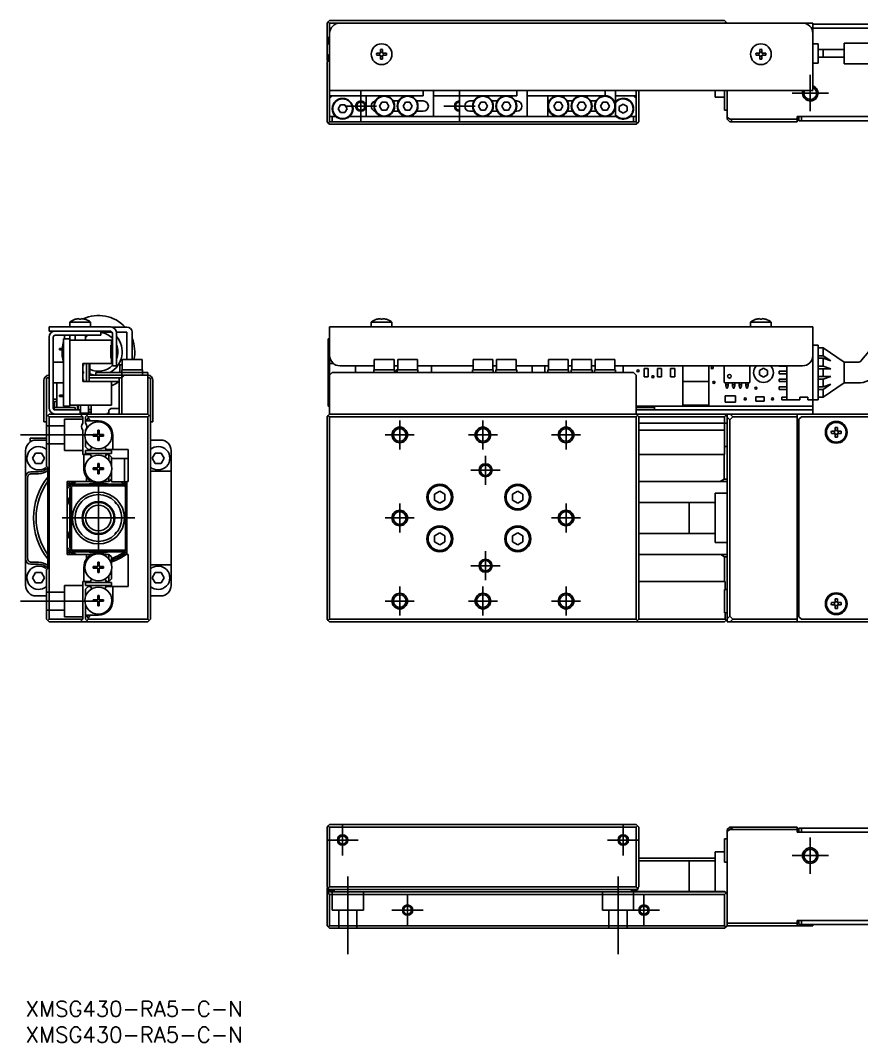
# Model space of a CAD drawing. Extents: x -1 to 623, y -8 to 193.
# Drawn here: x -1 to 160.9, y -8 to 188.8 of the extents above; entities that cross this region are included whole.
import ezdxf

# ---------------------------------------------------------------- set-up
doc = ezdxf.new("R2010")
doc.units = 0
doc.header["$LTSCALE"] = 0.5
doc.linetypes.add('CENTER', pattern=[50.8, 31.75, -6.35, 6.35, -6.35])
doc.linetypes.add('DASHED', pattern=[19.05, 12.7, -6.35])
for name, color, linetype in [('MSM_CENTER', 1, 'CENTER'), ('MSM_CONTINUOUS', 7, 'CONTINUOUS'), ('MSM_DASHED', 4, 'DASHED'), ('MSM_NARROW', 5, 'CONTINUOUS'), ('MSM_PART_NUMBER', 7, 'CONTINUOUS')]:
    doc.layers.add(name, color=color, linetype=linetype)
doc.styles.get("Standard").update_dxf_attribs({"font": 'txt.shx', "height": 1, "bigfont": 'bigfont.shx'})

# ---------------------------------------------------------------- blocks, each defined once
blk = doc.blocks.new('*U2')
at = {"layer": 'MSM_PART_NUMBER'}
blk.add_text('XMSG430-RA5-C-N', height=3, dxfattribs=at).set_placement((0, -3))
blk = doc.blocks.new('*U3')
at = {"layer": 'MSM_PART_NUMBER'}
blk.add_text('XMSG430-RA5-C-N', height=3, dxfattribs=at).set_placement((0, -8))

msp = doc.modelspace()

# ---------------------------------------------------------------- linework, layer by layer
at = {"layer": 'MSM_CENTER'}
for p, q in [((151, 178.3), (151, 171.3)), ((64.5, 169.3), (64.5, 175.3)), ((83.5, 169.3), (83.5, 175.3)), ((147.5, 174.8), (154.5, 174.8)), ((61.5, 172.3), (67.5, 172.3)), ((80.5, 172.3), (86.5, 172.3)), ((72, 106.2), (72, 111.8)), ((88, 106.2), (88, 111.8)), ((104, 106.2), (104, 111.8)), ((-1, 109), (14, 109)), ((69.2, 109), (74.8, 109)), ((85.2, 109), (90.8, 109)), ((101.2, 109), (106.8, 109)), ((88.5, 99.4), (88.5, 105)), ((85.7, 102.2), (91.3, 102.2)), ((14, 86), (14, 100)), ((72, 90.2), (72, 95.8)), ((104, 90.2), (104, 95.8)), ((7, 93), (21, 93)), ((69.2, 93), (74.8, 93)), ((101.2, 93), (106.8, 93)), ((88.5, 81), (88.5, 86.6)), ((85.7, 83.8), (91.3, 83.8)), ((72, 74.2), (72, 79.8)), ((88, 74.2), (88, 79.8)), ((104, 74.2), (104, 79.8)), ((-1, 77), (14, 77)), ((69.2, 77), (74.8, 77)), ((85.2, 77), (90.8, 77)), ((101.2, 77), (106.8, 77)), ((61, 34), (61, 28)), ((115, 34), (115, 28)), ((151, 24.5), (151, 31.5)), ((58, 31), (64, 31)), ((112, 31), (118, 31)), ((147.5, 28), (154.5, 28)), ((62, 24), (62, 9)), ((114, 24), (114, 9)), ((73.5, 20.5), (73.5, 14.5)), ((119, 20.5), (119, 14.5)), ((70.5, 17.5), (76.5, 17.5)), ((116, 17.5), (122, 17.5))]:
    msp.add_line(p, q, dxfattribs=at)
at = {"layer": 'MSM_CONTINUOUS'}
for p, q in [((58, 188.3), (58.25, 188.55)), ((58, 181.1), (58, 188.3)), ((58.5, 188.8), (58.25, 188.55)), ((58.25, 188.55), (58.5, 188.3)), ((58.5, 188.8), (134.5, 188.8)), ((58.5, 188.3), (151.5, 188.3)), ((58.5, 169.3), (58.5, 188.3)), ((134.75, 188.55), (134.5, 188.8)), ((134.5, 188.3), (134.75, 188.55)), ((134.75, 188.55), (135, 188.3)), ((151.5, 188.3), (151.5, 175.3)), ((151.5, 188.1), (163.8, 188.1)), ((164, 187.3), (151.5, 187.3)), ((58.2, 185.5), (58.2, 184.3)), ((58.5, 185.5), (58.2, 185.5)), ((58.5, 184.3), (58.2, 184.3)), ((68.3, 182.5), (68.3, 183.23)), ((68.7, 183.23), (68.7, 182.5)), ((141.3, 182.5), (141.3, 183.23)), ((141.7, 183.23), (141.7, 182.5)), ((152.5, 184.3), (151.5, 184.3)), ((152.5, 184.3), (152.5, 180.6)), ((157.5, 183.2), (152.5, 183.2)), ((153.5, 183.2), (153.5, 181.7)), ((157.5, 184.45), (157.5, 180.45)), ((166.32, 184.45), (157.5, 184.45)), ((58.5, 182.3), (58, 181.8)), ((58.5, 181.8), (58, 181.8)), ((58, 181.6), (58.5, 181.6)), ((58.1, 181), (58, 181.1)), ((58.1, 180.9), (58.1, 181.1)), ((58.25, 181.05), (58.5, 181.3)), ((58.5, 181.4), (58.4, 181.4)), ((67.57, 182.5), (68.3, 182.5)), ((68.3, 182.1), (67.57, 182.1)), ((68.3, 181.37), (68.3, 182.1)), ((68.7, 182.5), (69.43, 182.5)), ((68.7, 182.1), (68.7, 181.37)), ((69.43, 182.1), (68.7, 182.1)), ((140.57, 182.5), (141.3, 182.5)), ((141.3, 182.1), (140.57, 182.1)), ((141.3, 181.37), (141.3, 182.1)), ((141.7, 182.5), (142.43, 182.5)), ((142.43, 182.1), (141.7, 182.1)), ((141.7, 182.1), (141.7, 181.37)), ((152.5, 181.7), (157.5, 181.7)), ((58, 180.8), (58.25, 181.05)), ((58, 169.3), (58, 180.8)), ((58.25, 181.05), (58.5, 180.8)), ((152.5, 180.6), (151.5, 180.6)), ((157.5, 180.45), (166.32, 180.45)), ((151.5, 175.3), (58.5, 175.3)), ((76.5, 174.3), (76.5, 175.3)), ((78.5, 175.3), (78.5, 170.3)), ((94.5, 174.3), (94.5, 175.3)), ((96.5, 175.3), (96.5, 170.3)), ((111.5, 174.3), (111.5, 175.3)), ((113.5, 175.3), (113.5, 170.3)), ((117.5, 175.3), (117.5, 169.3)), ((118, 175.3), (118, 169.3)), ((132.7, 174.05), (132.7, 175.3)), ((134.5, 175.3), (134.5, 171.55)), ((135, 169.8), (135, 175.3)), ((58.5, 173.8), (59, 174.3)), ((76.5, 174.3), (58.5, 174.3)), ((65.5, 170.3), (65.5, 174.3)), ((71.77, 173.3), (70.73, 173.3)), ((76.5, 173.3), (75.23, 173.3)), ((94.5, 174.3), (78.5, 174.3)), ((83.5, 170.3), (83.5, 174.3)), ((86.27, 173.3), (85.5, 173.3)), ((90.77, 173.3), (89.73, 173.3)), ((94.5, 173.3), (94.23, 173.3)), ((111.5, 174.3), (96.5, 174.3)), ((100.5, 170.3), (100.5, 174.3)), ((105.27, 173.3), (104.23, 173.3)), ((109.77, 173.3), (108.73, 173.3)), ((117.5, 174.3), (113.5, 174.3)), ((117, 174.3), (117.5, 173.8)), ((132.7, 174.05), (134.5, 174.05)), ((60.13, 171.8), (60.57, 172.55)), ((60.57, 171.05), (60.13, 171.8)), ((60.57, 172.55), (61.43, 172.55)), ((61.43, 172.55), (61.87, 171.8)), ((61.87, 171.8), (61.43, 171.05)), ((68.13, 172.3), (68.57, 173.05)), ((68.57, 171.55), (68.13, 172.3)), ((68.57, 173.05), (69.43, 173.05)), ((69.43, 171.55), (68.57, 171.55)), ((69.43, 173.05), (69.87, 172.3)), ((69.87, 172.3), (69.43, 171.55)), ((70.73, 171.3), (71.77, 171.3)), ((72.63, 172.3), (73.07, 173.05)), ((73.07, 171.55), (72.63, 172.3)), ((73.07, 173.05), (73.93, 173.05)), ((73.93, 171.55), (73.07, 171.55)), ((73.93, 173.05), (74.37, 172.3)), ((74.37, 172.3), (73.93, 171.55)), ((75.23, 171.3), (76.5, 171.3)), ((85.5, 171.3), (86.27, 171.3)), ((87.13, 172.3), (87.57, 173.05)), ((87.57, 171.55), (87.13, 172.3)), ((87.57, 173.05), (88.43, 173.05)), ((88.43, 171.55), (87.57, 171.55)), ((88.43, 173.05), (88.87, 172.3)), ((88.87, 172.3), (88.43, 171.55)), ((89.73, 171.3), (90.77, 171.3)), ((91.63, 172.3), (92.07, 173.05)), ((92.07, 171.55), (91.63, 172.3)), ((92.07, 173.05), (92.93, 173.05)), ((92.93, 171.55), (92.07, 171.55)), ((92.93, 173.05), (93.37, 172.3)), ((93.37, 172.3), (92.93, 171.55)), ((94.23, 171.3), (94.5, 171.3)), ((101.63, 172.3), (102.07, 173.05)), ((102.07, 171.55), (101.63, 172.3)), ((102.07, 173.05), (102.93, 173.05)), ((102.93, 171.55), (102.07, 171.55)), ((102.93, 173.05), (103.37, 172.3)), ((103.37, 172.3), (102.93, 171.55)), ((104.23, 171.3), (105.27, 171.3)), ((106.13, 172.3), (106.57, 173.05)), ((106.57, 171.55), (106.13, 172.3)), ((106.57, 173.05), (107.43, 173.05)), ((107.43, 171.55), (106.57, 171.55)), ((107.43, 173.05), (107.87, 172.3)), ((107.87, 172.3), (107.43, 171.55)), ((108.73, 171.3), (109.77, 171.3)), ((110.63, 172.3), (111.07, 173.05)), ((111.07, 171.55), (110.63, 172.3)), ((111.07, 173.05), (111.93, 173.05)), ((111.93, 171.55), (111.07, 171.55)), ((111.93, 173.05), (112.37, 172.3)), ((112.37, 172.3), (111.93, 171.55)), ((114.25, 172.23), (115, 172.67)), ((114.25, 171.37), (114.25, 172.23)), ((115, 170.93), (114.25, 171.37)), ((115, 172.67), (115.75, 172.23)), ((115.75, 171.37), (115, 170.93)), ((115.75, 172.23), (115.75, 171.37)), ((134.5, 171.55), (135, 171.55)), ((58.25, 169.05), (58, 169.3)), ((58.5, 169.3), (58.25, 169.05)), ((58.5, 170.3), (59.68, 170.3)), ((117.5, 169.3), (58.5, 169.3)), ((59, 170.3), (59, 169.3)), ((61.43, 171.05), (60.57, 171.05)), ((62.32, 170.3), (113.68, 170.3)), ((116.32, 170.3), (117.5, 170.3)), ((117, 169.3), (117, 170.3)), ((117.75, 169.05), (117.5, 169.3)), ((117.5, 168.8), (118, 169.3)), ((135, 170.11), (135.61, 169.8)), ((135.5, 169.3), (135, 169.8)), ((148.5, 169.3), (135.5, 169.3)), ((135.61, 169.8), (148.5, 169.8)), ((135.61, 169.8), (136.11, 169.3)), ((164, 170.3), (148.5, 170.3)), ((148.5, 170.3), (148.5, 169.3)), ((148.8, 169.5), (148.8, 170.3)), ((164, 169.5), (148.8, 169.5)), ((149.3, 170.3), (149.3, 169.5)), ((58.25, 169.05), (58.5, 168.8)), ((117.5, 168.8), (58.5, 168.8)), ((12.5, 130.7), (8.5, 130.7)), ((8.5, 130.7), (8.5, 129.8)), ((9.57, 131.26), (9.55, 131.26)), ((10.3, 131.26), (10.3, 131.39)), ((10.7, 131.26), (10.3, 131.26)), ((10.7, 131.39), (10.7, 131.26)), ((11.45, 131.26), (11.43, 131.26)), ((12.5, 129.8), (12.5, 130.7)), ((70.5, 130.7), (66.5, 130.7)), ((66.5, 130.7), (66.5, 129.8)), ((67.57, 131.26), (67.55, 131.26)), ((68.3, 131.26), (68.3, 131.39)), ((68.7, 131.26), (68.3, 131.26)), ((68.7, 131.39), (68.7, 131.26)), ((69.45, 131.26), (69.43, 131.26)), ((70.5, 129.8), (70.5, 130.7)), ((143.5, 130.7), (139.5, 130.7)), ((139.5, 130.7), (139.5, 129.8)), ((140.57, 131.26), (140.55, 131.26)), ((141.3, 131.26), (141.3, 131.39)), ((141.7, 131.26), (141.3, 131.26)), ((141.7, 131.39), (141.7, 131.26)), ((142.45, 131.26), (142.43, 131.26)), ((143.5, 129.8), (143.5, 130.7)), ((4.5, 129), (4.5, 129.8)), ((4.5, 129.8), (16.3, 129.8)), ((16.2, 129), (4.5, 129)), ((5.7, 128.2), (14.5, 128.2)), ((7.5, 128.2), (7.5, 127.5)), ((8.5, 128.2), (8.5, 127.5)), ((9.5, 128.2), (9.5, 127.25)), ((11.5, 127.25), (11.5, 128.2)), ((14.5, 129), (14.5, 128.2)), ((16.63, 128.75), (14.5, 128.75)), ((16.64, 129.75), (19.5, 129.75)), ((16.7, 122.3), (16.7, 128.5)), ((19.5, 128.75), (17.49, 128.75)), ((17.5, 128.6), (17.5, 122.3)), ((19.5, 123.5), (19.5, 128.75)), ((20.5, 123.5), (20.5, 128.75)), ((58.5, 124.3), (58.5, 129.8)), ((58.5, 129.8), (151.5, 129.8)), ((151.5, 129.8), (151.5, 113)), ((4.5, 127.8), (4.5, 114.2)), ((5.3, 127.8), (5.3, 114.2)), ((7.3, 127.5), (7.3, 114.5)), ((7.3, 127.5), (8.5, 127.5)), ((8.5, 127.5), (8.5, 114.5)), ((16.5, 127.25), (8.5, 127.25)), ((16.4, 123.75), (16.4, 126.25)), ((16.5, 126.25), (16.4, 126.25)), ((16.5, 126.25), (16.5, 127.25)), ((58.2, 127.5), (58.2, 114.5)), ((58.5, 127.5), (58.2, 127.5)), ((152.5, 126.25), (151.5, 126.25)), ((152.5, 126.25), (152.5, 115.75)), ((6.5, 125.63), (6.5, 125.38)), ((7.3, 125.63), (6.5, 125.63)), ((7.3, 125.38), (6.5, 125.38)), ((16.4, 125.45), (16.5, 125.45)), ((16.4, 125.08), (16.5, 125.08)), ((16.4, 124.93), (16.5, 124.93)), ((16.4, 124.55), (16.5, 124.55)), ((16.5, 124.55), (16.5, 125.45)), ((153.5, 125.75), (152.5, 125.75)), ((152.5, 124.25), (153.5, 124.25)), ((153.5, 125.75), (153.5, 124.25)), ((157.5, 123), (153.5, 125.75)), ((153.5, 124.25), (154.95, 123.25)), ((162.28, 125.04), (160.87, 123.36)), ((7.3, 123), (5.3, 123)), ((11, 119.25), (11, 122.75)), ((11, 122.75), (16.5, 122.75)), ((11.7, 122.75), (11.7, 119.25)), ((12.2, 122.75), (12.2, 119.25)), ((12.35, 122.75), (12.35, 121)), ((16.5, 123.75), (16.4, 123.75)), ((16.5, 122.75), (16.5, 123.75)), ((17.5, 122.3), (16.7, 122.3)), ((18.1, 122.5), (18.1, 121)), ((18.6, 122.5), (18.1, 122.5)), ((18.6, 123.5), (18.6, 121.5)), ((22.4, 123.5), (18.6, 123.5)), ((22.4, 121.5), (22.4, 123.5)), ((58.5, 123.75), (58.5, 113)), ((58.58, 123.75), (58.5, 123.75)), ((58.5, 122.75), (59.24, 122.75)), ((67.1, 122.3), (60.5, 122.3)), ((63.5, 121), (63.5, 122.3)), ((70.9, 123.5), (67.1, 123.5)), ((67.1, 123.5), (67.1, 121.5)), ((70.9, 121.5), (70.9, 123.5)), ((71.6, 122.3), (70.9, 122.3)), ((75.4, 123.5), (71.6, 123.5)), ((71.6, 123.5), (71.6, 121.5)), ((75.4, 121.5), (75.4, 123.5)), ((86.1, 122.3), (75.4, 122.3)), ((78.1, 121), (78.1, 122.3)), ((89.9, 123.5), (86.1, 123.5)), ((86.1, 123.5), (86.1, 121.5)), ((89.9, 121.5), (89.9, 123.5)), ((90.6, 122.3), (89.9, 122.3)), ((94.4, 123.5), (90.6, 123.5)), ((90.6, 123.5), (90.6, 121.5)), ((94.4, 121.5), (94.4, 123.5)), ((100.6, 122.3), (94.4, 122.3)), ((97.5, 121), (97.5, 122.3)), ((99.9, 122.3), (99.9, 121)), ((104.4, 123.5), (100.6, 123.5)), ((100.6, 123.5), (100.6, 121.5)), ((104.4, 121.5), (104.4, 123.5)), ((105.1, 122.3), (104.4, 122.3)), ((108.9, 123.5), (105.1, 123.5)), ((105.1, 123.5), (105.1, 121.5)), ((108.9, 121.5), (108.9, 123.5)), ((109.6, 122.3), (108.9, 122.3)), ((113.4, 123.5), (109.6, 123.5)), ((109.6, 123.5), (109.6, 121.5)), ((113.4, 121.5), (113.4, 123.5)), ((149.5, 122.3), (113.4, 122.3)), ((115, 121), (115, 122.3)), ((126.5, 114.75), (126.5, 122.3)), ((131.5, 114.75), (131.5, 122.3)), ((134.45, 119.15), (134.45, 122.3)), ((139.35, 122.3), (139.35, 119.15)), ((145, 122.25), (145, 122.3)), ((145, 122.25), (146.5, 122.25)), ((146.5, 122.3), (146.5, 115.75)), ((153.5, 123.75), (152.5, 123.75)), ((152.5, 122.25), (153.5, 122.25)), ((153.5, 123.75), (153.5, 122.25)), ((154.95, 123.25), (153.5, 123.75)), ((153.5, 122.25), (154.95, 121.75)), ((157.5, 123), (157.5, 119)), ((160.1, 123), (157.5, 123)), ((23.5, 120.5), (12.29, 120.5)), ((13.5, 121), (13.5, 120.5)), ((22.5, 121), (13.5, 121)), ((18.5, 121.5), (18.5, 113)), ((18.5, 121.5), (22.5, 121.5)), ((18.5, 121.5), (22.5, 121.5)), ((18.5, 120), (19, 120.5)), ((22.5, 120.5), (22.5, 121.5)), ((22.5, 121), (23.5, 121)), ((23.5, 121), (23.5, 113)), ((59, 121), (58.5, 120.5)), ((59, 121), (117, 121)), ((67, 121.5), (71, 121.5)), ((67, 121.5), (67, 121)), ((71, 121), (71, 121.5)), ((71.25, 121.43), (71.6, 121.64)), ((71.25, 121), (71.25, 121.43)), ((71.5, 121.5), (75.5, 121.5)), ((71.5, 121.5), (71.5, 121)), ((75.5, 121), (75.5, 121.5)), ((86, 121.5), (90, 121.5)), ((86, 121.5), (86, 121)), ((90, 121), (90, 121.5)), ((90.5, 121.5), (94.5, 121.5)), ((90.5, 121.5), (90.5, 121)), ((94.5, 121), (94.5, 121.5)), ((100.5, 121.5), (104.5, 121.5)), ((100.5, 121.5), (100.5, 121)), ((104.5, 121), (104.5, 121.5)), ((105, 121.5), (109, 121.5)), ((105, 121.5), (105, 121)), ((109, 121), (109, 121.5)), ((109.5, 121.5), (113.5, 121.5)), ((109.5, 121.5), (109.5, 121)), ((113.5, 121), (113.5, 121.5)), ((117.5, 120.5), (117, 121)), ((117.5, 120.5), (117.5, 113)), ((119.83, 121.8), (119.03, 121.8)), ((119.03, 121.8), (119.03, 120.2)), ((119.03, 120.2), (119.83, 120.2)), ((119.83, 120.2), (119.83, 121.8)), ((121.57, 121.8), (121.57, 120.2)), ((122.37, 121.8), (121.57, 121.8)), ((121.57, 120.2), (122.37, 120.2)), ((122.37, 120.2), (122.37, 121.8)), ((124.11, 121.8), (124.11, 120.2)), ((124.91, 121.8), (124.11, 121.8)), ((124.11, 120.2), (124.91, 120.2)), ((124.91, 120.2), (124.91, 121.8)), ((141.25, 121.43), (142, 121.87)), ((141.25, 120.57), (141.25, 121.43)), ((142, 120.13), (141.25, 120.57)), ((142, 121.87), (142.75, 121.43)), ((142.75, 120.57), (142, 120.13)), ((142.75, 121.43), (142.75, 120.57)), ((145, 120.75), (145, 121.25)), ((146.5, 121.25), (145, 121.25)), ((145, 120.75), (146.5, 120.75)), ((154.95, 121.75), (152.5, 121.75)), ((152.5, 120.25), (154.95, 120.25)), ((153.5, 121.75), (153.5, 120.25)), ((154.95, 120.25), (153.5, 119.75)), ((3.5, 111.5), (3.5, 119.5)), ((4, 119.8), (4, 112.5)), ((4.5, 120), (4.2, 120)), ((5.3, 119), (7.3, 119)), ((6, 119), (6, 114.3)), ((18, 119.25), (11, 119.25)), ((18.5, 120), (12.2, 120)), ((16.5, 114.75), (16.5, 119.25)), ((18, 120), (18, 113)), ((23.8, 120), (23.5, 120)), ((24, 119.8), (24, 112.5)), ((24.5, 111.5), (24.5, 119.5)), ((131.5, 119.25), (126.5, 119.25)), ((139.25, 119.05), (134.55, 119.05)), ((134.78, 119.05), (134.78, 118.32)), ((135.21, 118.61), (134.78, 118.61)), ((134.89, 118.25), (134.78, 118.32)), ((134.89, 118), (134.89, 118.25)), ((135.21, 118.32), (135.09, 118.25)), ((135.09, 118.25), (135.09, 118)), ((135.21, 119.05), (135.21, 118.32)), ((136.05, 119.05), (136.05, 118.32)), ((136.48, 118.61), (136.05, 118.61)), ((136.16, 118.25), (136.05, 118.32)), ((136.16, 118), (136.16, 118.25)), ((136.48, 118.32), (136.36, 118.25)), ((136.36, 118.25), (136.36, 118)), ((136.48, 119.05), (136.48, 118.32)), ((137.32, 119.05), (137.32, 118.32)), ((137.75, 118.61), (137.32, 118.61)), ((137.43, 118.25), (137.32, 118.32)), ((137.43, 118), (137.43, 118.25)), ((137.75, 118.32), (137.63, 118.25)), ((137.63, 118.25), (137.63, 118)), ((137.75, 119.05), (137.75, 118.32)), ((138.59, 119.05), (138.59, 118.32)), ((139.02, 118.61), (138.59, 118.61)), ((138.7, 118.25), (138.59, 118.32)), ((138.7, 118), (138.7, 118.25)), ((139.02, 118.32), (138.9, 118.25)), ((138.9, 118.25), (138.9, 118)), ((139.02, 119.05), (139.02, 118.32)), ((145, 119.25), (145, 119.75)), ((146.5, 119.75), (145, 119.75)), ((145, 119.25), (146.5, 119.25)), ((145, 117.75), (145, 118.25)), ((146.5, 118.25), (145, 118.25)), ((153.5, 119.75), (152.5, 119.75)), ((152.5, 118.25), (153.5, 118.25)), ((153.5, 119.75), (153.5, 118.25)), ((153.5, 116.25), (157.5, 119)), ((153.5, 118.25), (154.95, 118.75)), ((154.95, 118.75), (153.5, 117.75)), ((157.5, 119), (160.1, 119)), ((7.3, 116.63), (6.5, 116.63)), ((6.5, 116.63), (6.5, 116.38)), ((7.3, 116.38), (6.5, 116.38)), ((136.63, 116.55), (134.63, 116.55)), ((134.63, 116.55), (134.63, 115.3)), ((134.89, 118), (135.09, 118)), ((136.16, 118), (136.36, 118)), ((136.63, 115.3), (136.63, 116.55)), ((137.43, 118), (137.63, 118)), ((138.7, 118), (138.9, 118)), ((142.14, 116.32), (140.54, 116.32)), ((140.54, 116.32), (140.54, 115.52)), ((142.14, 115.52), (142.14, 116.32)), ((145, 117.75), (146.5, 117.75)), ((145.5, 115.75), (145.5, 116.25)), ((146.5, 116.25), (145.5, 116.25)), ((149, 115.75), (149, 116.25)), ((149, 116.25), (150.5, 116.25)), ((150.5, 115.75), (150.5, 116.25)), ((153.5, 117.75), (152.5, 117.75)), ((152.5, 116.25), (153.5, 116.25)), ((153.5, 117.75), (153.5, 116.25)), ((5.3, 115.9), (6, 115.9)), ((5.5, 114.3), (9.5, 114.3)), ((5.5, 114.3), (5.5, 113.85)), ((5.58, 115.4), (6, 115.4)), ((5.58, 114.3), (5.58, 115.4)), ((7.3, 114.5), (8.5, 114.5)), ((8.5, 114.75), (16.5, 114.75)), ((9.5, 113.8), (9.5, 114.3)), ((10, 113.8), (10, 114.75)), ((10.08, 114.6), (10.08, 113.8)), ((10.58, 113), (10.58, 114.6)), ((12.08, 114.75), (12.08, 113)), ((12.58, 113), (12.58, 114.75)), ((58.2, 114.5), (58.5, 114.5)), ((117.5, 114.5), (151.5, 114.5)), ((117.5, 114.3), (121, 114.3)), ((121, 113.8), (121, 114.5)), ((131.5, 114.75), (126.5, 114.75)), ((134.63, 115.3), (136.63, 115.3)), ((140.54, 115.52), (142.14, 115.52)), ((145.5, 115.75), (149, 115.75)), ((150.5, 115.75), (152.5, 115.75)), ((4, 112.5), (4.5, 113)), ((4, 103), (4, 112.5)), ((4.5, 112.5), (4.25, 112.75)), ((4.5, 113), (23.5, 113)), ((4.5, 112.5), (4.5, 73.5)), ((11, 112.5), (4.5, 112.5)), ((5.08, 113), (5.08, 113.18)), ((5.5, 113.9), (5.44, 113.9)), ((5.58, 113), (5.58, 113.01)), ((5.7, 113.8), (10.5, 113.8)), ((10.5, 113.8), (10.5, 113)), ((10.5, 113), (11, 112.5)), ((10.58, 113.2), (12.08, 113.2)), ((11, 112.5), (11, 111.26)), ((12, 113), (11.5, 112.5)), ((11.5, 112.5), (11.5, 111.26)), ((12, 112.2), (11.65, 111.7)), ((12, 112.5), (11.75, 112.75)), ((12, 112.5), (12, 112.2)), ((23.5, 112.5), (12, 112.5)), ((12.5, 111.7), (12, 112.2)), ((12.58, 113.9), (12.08, 113.9)), ((12.58, 113.4), (12.08, 113.4)), ((16, 113.19), (15.89, 113.19)), ((16, 113), (16, 113.66)), ((16.03, 113.73), (16.35, 114.05)), ((16.42, 114.08), (18, 114.08)), ((23.5, 113), (24, 112.5)), ((23.75, 112.75), (23.5, 112.5)), ((23.5, 73.5), (23.5, 112.5)), ((24, 112.5), (24, 73.5)), ((58.25, 112.75), (58, 112.5)), ((58, 73.5), (58, 112.5)), ((58.5, 113), (58.25, 112.75)), ((58.25, 112.75), (58.5, 112.5)), ((58.5, 113), (164, 113)), ((58.5, 112.5), (58.5, 73.5)), ((117.5, 112.5), (58.5, 112.5)), ((151.5, 113.8), (117.5, 113.8)), ((118, 112.5), (117.5, 113)), ((117.5, 112.5), (117.75, 112.75)), ((117.5, 73.5), (117.5, 112.5)), ((118, 112.5), (118, 73.5)), ((134.5, 112.5), (118, 112.5)), ((134.75, 112.75), (134.5, 113)), ((134.5, 112.5), (134.75, 112.75)), ((134.5, 111.26), (134.5, 112.5)), ((135, 112.5), (134.75, 112.75)), ((135, 73), (135, 113)), ((135.5, 111.89), (135, 112.39)), ((136.11, 112.5), (135.5, 111.89)), ((135.61, 113), (136.11, 112.5)), ((148.5, 112.5), (136.11, 112.5)), ((148.5, 113), (148.5, 73)), ((149.3, 112.5), (148.8, 112)), ((163.3, 112.5), (149.3, 112.5)), ((4, 111.5), (3.5, 111.5)), ((14, 111.7), (11.5, 111.7)), ((24.5, 111.5), (24, 111.5)), ((118, 111.26), (134.5, 111.26)), ((134.5, 105.2), (134.5, 111.25)), ((135, 111.25), (134.5, 111.25)), ((135.5, 111.89), (135.5, 74.11)), ((148.8, 112), (148.8, 74)), ((155.76, 110.42), (155.76, 109.74)), ((156.24, 109.74), (156.24, 110.42)), ((0.9, 107.67), (0.9, 108.4)), ((0.9, 108.4), (4, 108.4)), ((11, 109.94), (11, 105.2)), ((11.5, 109.94), (11.5, 109.61)), ((13, 109.05), (13.8, 109.05)), ((13, 109.05), (13, 108.76)), ((13, 108.76), (13.8, 108.76)), ((13.53, 108.76), (13.53, 109.05)), ((13.86, 109.9), (14.15, 109.9)), ((13.86, 109.11), (13.86, 109.9)), ((14.15, 109.37), (13.86, 109.37)), ((13.86, 107.9), (13.86, 108.7)), ((13.86, 108.43), (14.15, 108.43)), ((14.15, 109.11), (14.15, 109.9)), ((14.15, 107.9), (14.15, 108.7)), ((14.21, 109.05), (15, 109.05)), ((14.21, 108.76), (15, 108.76)), ((14.47, 108.76), (14.47, 109.05)), ((15, 109.05), (15, 108.76)), ((16.8, 106.2), (16.8, 108.9)), ((134.5, 109.94), (118, 109.94)), ((155.76, 109.74), (155.08, 109.74)), ((155.08, 109.26), (155.76, 109.26)), ((155.76, 109.26), (155.76, 108.58)), ((156.92, 109.74), (156.24, 109.74)), ((156.24, 109.26), (156.92, 109.26)), ((156.24, 108.58), (156.24, 109.26)), ((2, 108), (4, 108)), ((11.5, 108.19), (11.5, 106.7)), ((11.5, 106.7), (12, 106.2)), ((12.54, 106.29), (12.48, 106.2)), ((13.86, 107.9), (14.15, 107.9)), ((15.52, 106.2), (15.33, 106.53)), ((26, 108), (24, 108)), ((134.5, 106.75), (135, 106.75)), ((0, 106), (0, 80)), ((1.35, 104.5), (1.92, 105.5)), ((1.92, 103.5), (1.35, 104.5)), ((1.92, 105.5), (3.08, 105.5)), ((3.08, 105.5), (3.65, 104.5)), ((3.65, 104.5), (3.08, 103.5)), ((11, 105.2), (12.46, 105.2)), ((11.2, 105.2), (11.2, 102.5)), ((16.5, 106), (11.5, 106)), ((11.5, 105.4), (11.5, 106)), ((16.5, 105.4), (11.5, 105.4)), ((12, 106.2), (12.48, 106.2)), ((12.46, 105.2), (12.54, 105.06)), ((15.33, 104.82), (15.54, 105.2)), ((15.52, 106.2), (19.7, 106.2)), ((16, 105.2), (15.54, 105.2)), ((16, 104.16), (16, 105.2)), ((16, 105.2), (16.5, 104.7)), ((16.5, 105.4), (16.5, 106)), ((16.5, 104.7), (16.5, 103.21)), ((19.7, 104.45), (16.5, 104.45)), ((19, 99.95), (19, 104.45)), ((19.7, 100), (19.7, 106.2)), ((24.35, 104.5), (24.92, 105.5)), ((24.92, 103.5), (24.35, 104.5)), ((24.92, 105.5), (26.08, 105.5)), ((26.08, 105.5), (26.65, 104.5)), ((26.65, 104.5), (26.08, 103.5)), ((28, 106), (28, 102)), ((134.5, 105.2), (118, 105.2)), ((134.4, 100.5), (134.4, 105.2)), ((3.08, 103.5), (1.92, 103.5)), ((4.3, 102.7), (4, 103)), ((4.3, 83.3), (4.3, 102.7)), ((13, 102.65), (13.8, 102.65)), ((13, 102.65), (13, 102.36)), ((13, 102.36), (13.8, 102.36)), ((13.53, 102.36), (13.53, 102.65)), ((13.86, 103.5), (14.15, 103.5)), ((13.86, 102.71), (13.86, 103.5)), ((14.15, 102.97), (13.86, 102.97)), ((14.15, 102.71), (14.15, 103.5)), ((14.21, 102.65), (15, 102.65)), ((14.21, 102.36), (15, 102.36)), ((14.47, 102.36), (14.47, 102.65)), ((15, 102.65), (15, 102.36)), ((26.08, 103.5), (24.92, 103.5)), ((148.8, 103), (148.5, 103)), ((0.38, 85.23), (0.38, 100.77)), ((1, 101.9), (2.5, 101.9)), ((1.13, 101.52), (2.5, 101.52)), ((11.7, 100), (11.7, 100.9)), ((13.86, 101.5), (13.86, 102.3)), ((13.86, 102.03), (14.15, 102.03)), ((13.86, 101.5), (14.15, 101.5)), ((14.15, 101.5), (14.15, 102.3)), ((16, 100), (16, 100.84)), ((16.5, 100.5), (16, 100)), ((16.5, 101.79), (16.5, 99.95)), ((28, 102), (24, 102)), ((28, 102), (28, 84)), ((133.69, 100), (134.4, 100.5)), ((134.4, 100.5), (135, 100.5)), ((148.5, 101.25), (148.8, 101.25)), ((8, 100), (8, 86)), ((13.29, 100), (8, 100)), ((8.5, 98.7), (8.8, 99)), ((8.5, 87.3), (8.5, 98.7)), ((9, 99.2), (8.8, 99)), ((8.8, 99), (8.8, 87)), ((9, 99.2), (9.3, 99.5)), ((19, 99.2), (9, 99.2)), ((9.3, 99.5), (18.7, 99.5)), ((12.2, 100.36), (12.2, 100)), ((14.71, 100), (16, 100)), ((16.5, 99.95), (19.5, 99.95)), ((18.7, 99.5), (19, 99.2)), ((19.5, 98.7), (19, 99.2)), ((19.2, 87), (19.2, 99)), ((19.5, 86), (19.5, 100)), ((19.5, 100), (19.7, 100)), ((135, 100), (118, 100)), ((78.7, 97.58), (79.7, 98.15)), ((78.7, 96.42), (78.7, 97.58)), ((79.7, 98.15), (80.7, 97.58)), ((80.7, 97.58), (80.7, 96.42)), ((93.7, 97.58), (94.7, 98.15)), ((93.7, 96.42), (93.7, 97.58)), ((94.7, 98.15), (95.7, 97.58)), ((95.7, 97.58), (95.7, 96.42)), ((132.7, 88.25), (132.7, 97.75)), ((135, 97.75), (132.7, 97.75)), ((148.7, 98), (148.5, 97.8)), ((148.7, 98), (148.7, 88)), ((148.8, 98), (148.7, 98)), ((17.2, 95.98), (17.2, 96.16)), ((17.2, 95.98), (17.43, 95.75)), ((17.43, 95.92), (17.43, 95.75)), ((17.43, 95.75), (17.56, 95.75)), ((17.56, 95.75), (17.56, 95.75)), ((79.7, 95.85), (78.7, 96.42)), ((80.7, 96.42), (79.7, 95.85)), ((94.7, 95.85), (93.7, 96.42)), ((95.7, 96.42), (94.7, 95.85)), ((132.7, 96), (118, 96)), ((127.7, 90), (127.7, 96)), ((11.04, 91.94), (11.04, 91.94)), ((16.97, 91.94), (16.97, 91.94)), ((12.56, 90.2), (12.63, 90.2)), ((12.69, 90.14), (12.63, 90.2)), ((15.38, 90.2), (15.31, 90.14)), ((15.38, 90.2), (15.44, 90.2)), ((17.43, 90.25), (17.2, 90.03)), ((17.2, 89.84), (17.2, 90.03)), ((17.56, 90.25), (17.43, 90.25)), ((17.43, 90.25), (17.43, 90.08)), ((17.56, 90.25), (17.56, 90.25)), ((78.7, 89.58), (79.7, 90.15)), ((78.7, 88.42), (78.7, 89.58)), ((79.7, 90.15), (80.7, 89.58)), ((80.7, 89.58), (80.7, 88.42)), ((93.7, 89.58), (94.7, 90.15)), ((93.7, 88.42), (93.7, 89.58)), ((94.7, 90.15), (95.7, 89.58)), ((95.7, 89.58), (95.7, 88.42)), ((118, 90), (132.7, 90)), ((8.8, 87), (8.5, 87.3)), ((8.8, 87), (9, 86.8)), ((9, 86.8), (19, 86.8)), ((9.3, 86.5), (9, 86.8)), ((19, 86.8), (18.7, 86.5)), ((19, 86.8), (19.2, 87)), ((19.5, 87.3), (19.2, 87)), ((79.7, 87.85), (78.7, 88.42)), ((80.7, 88.42), (79.7, 87.85)), ((94.7, 87.85), (93.7, 88.42)), ((95.7, 88.42), (94.7, 87.85)), ((132.7, 88.25), (135, 88.25)), ((148.5, 88.2), (148.7, 88)), ((148.7, 88), (148.8, 88)), ((8, 86), (13.29, 86)), ((18.7, 86.5), (9.3, 86.5)), ((11.7, 85.1), (11.7, 86)), ((12.2, 86), (12.2, 85.64)), ((14.71, 86), (16, 86)), ((16, 85.16), (16, 86)), ((16, 86), (16.5, 85.5)), ((16.5, 85.5), (16.5, 84.21)), ((19.7, 86), (19.5, 86)), ((19.7, 79.8), (19.7, 86)), ((135, 86), (118, 86)), ((134.5, 85.5), (133.79, 86)), ((135, 85.5), (134.5, 85.5)), ((134.5, 80.8), (134.5, 85.5)), ((148.8, 84.75), (148.5, 84.75)), ((2.5, 84.1), (1, 84.1)), ((2.5, 84.48), (1.13, 84.48)), ((4, 83), (4.3, 83.3)), ((4, 73.5), (4, 83)), ((11.2, 80.8), (11.2, 83.5)), ((13, 83.65), (13.8, 83.65)), ((13, 83.65), (13, 83.36)), ((13, 83.36), (13.8, 83.36)), ((13.53, 83.36), (13.53, 83.65)), ((13.86, 84.5), (14.15, 84.5)), ((13.86, 83.71), (13.86, 84.5)), ((14.15, 83.97), (13.86, 83.97)), ((13.86, 82.5), (13.86, 83.3)), ((13.86, 83.03), (14.15, 83.03)), ((14.15, 83.71), (14.15, 84.5)), ((14.15, 82.5), (14.15, 83.3)), ((14.21, 83.65), (15, 83.65)), ((14.21, 83.36), (15, 83.36)), ((14.47, 83.36), (14.47, 83.65)), ((15, 83.65), (15, 83.36)), ((16.5, 82.79), (16.5, 81.3)), ((24, 84), (28, 84)), ((28, 84), (28, 80)), ((148.5, 83), (148.8, 83)), ((1.35, 81.5), (1.92, 82.5)), ((1.92, 80.5), (1.35, 81.5)), ((1.92, 82.5), (3.08, 82.5)), ((3.08, 82.5), (3.65, 81.5)), ((3.65, 81.5), (3.08, 80.5)), ((11, 80.8), (12.46, 80.8)), ((11, 73.5), (11, 80.8)), ((12.54, 80.94), (12.46, 80.8)), ((13.86, 82.5), (14.15, 82.5)), ((15.54, 80.8), (15.33, 81.18)), ((16, 80.8), (15.54, 80.8)), ((16, 80.8), (16, 81.84)), ((16.5, 81.3), (16, 80.8)), ((24.35, 81.5), (24.92, 82.5)), ((24.92, 80.5), (24.35, 81.5)), ((24.92, 82.5), (26.08, 82.5)), ((26.08, 82.5), (26.65, 81.5)), ((26.65, 81.5), (26.08, 80.5)), ((134.6, 80.8), (118, 80.8)), ((134.6, 79.25), (134.6, 80.8)), ((3.08, 80.5), (1.92, 80.5)), ((16.5, 80.6), (11.5, 80.6)), ((11.5, 80), (11.5, 80.6)), ((16.5, 80), (11.5, 80)), ((12, 79.8), (11.5, 79.3)), ((11.5, 77.81), (11.5, 79.3)), ((12, 79.8), (12.48, 79.8)), ((12.48, 79.8), (12.54, 79.71)), ((15.33, 79.47), (15.52, 79.8)), ((15.52, 79.8), (19.7, 79.8)), ((16.5, 80), (16.5, 80.6)), ((16.8, 79.8), (16.8, 77.1)), ((26.08, 80.5), (24.92, 80.5)), ((134.5, 79.25), (134.5, 74.75)), ((135, 79.25), (134.5, 79.25)), ((4, 78), (2, 78)), ((13, 77.25), (13.8, 77.25)), ((13, 77.25), (13, 76.96)), ((13, 76.96), (13.8, 76.96)), ((13.53, 76.96), (13.53, 77.25)), ((13.86, 78.1), (14.15, 78.1)), ((13.86, 77.31), (13.86, 78.1)), ((14.15, 77.57), (13.86, 77.57)), ((13.86, 76.1), (13.86, 76.9)), ((14.15, 77.31), (14.15, 78.1)), ((14.15, 76.1), (14.15, 76.9)), ((14.21, 77.25), (15, 77.25)), ((14.21, 76.96), (15, 76.96)), ((14.47, 76.96), (14.47, 77.25)), ((15, 77.25), (15, 76.96)), ((24, 78), (26, 78)), ((155.76, 77.42), (155.76, 76.74)), ((156.24, 76.74), (156.24, 77.42)), ((11.5, 73.5), (11.5, 76.39)), ((13.86, 76.63), (14.15, 76.63)), ((13.86, 76.1), (14.15, 76.1)), ((155.76, 76.74), (155.08, 76.74)), ((155.08, 76.26), (155.76, 76.26)), ((155.76, 76.26), (155.76, 75.58)), ((156.92, 76.74), (156.24, 76.74)), ((156.24, 76.26), (156.92, 76.26)), ((156.24, 75.58), (156.24, 76.26)), ((4.5, 73), (4, 73.5)), ((4.25, 73.25), (4.5, 73.5)), ((4.5, 73.5), (11, 73.5)), ((23.5, 73), (4.5, 73)), ((11, 73.5), (10.5, 73)), ((11.5, 74.3), (14, 74.3)), ((11.5, 73.5), (12, 73)), ((11.65, 74.3), (12, 73.8)), ((11.75, 73.25), (12, 73.5)), ((12, 73.8), (12.5, 74.3)), ((12, 73.8), (12, 73.5)), ((12, 73.5), (23.5, 73.5)), ((23.5, 73.5), (23.75, 73.25)), ((24, 73.5), (23.5, 73)), ((58, 73.5), (58.25, 73.25)), ((58.5, 73.5), (58.25, 73.25)), ((58.25, 73.25), (58.5, 73)), ((58.5, 73.5), (117.5, 73.5)), ((134.5, 73), (58.5, 73)), ((117.5, 73), (118, 73.5)), ((117.75, 73.25), (117.5, 73.5)), ((118, 73.5), (134.6, 73.5)), ((134.5, 74.75), (135, 74.75)), ((134.5, 73), (134.8, 73.3)), ((134.6, 73.5), (134.6, 74.75)), ((134.8, 73.3), (134.6, 73.5)), ((134.8, 73.3), (135, 73.5)), ((135, 73.61), (135.5, 74.11)), ((164, 73), (135, 73)), ((135.5, 74.11), (136.11, 73.5)), ((136.11, 73.5), (135.61, 73)), ((136.11, 73.5), (148.5, 73.5)), ((148.8, 74), (149.3, 73.5)), ((149.3, 73.5), (163.3, 73.5)), ((58, 33.5), (58.25, 33.75)), ((58, 22), (58, 33.5)), ((58.5, 34), (58.25, 33.75)), ((58.25, 33.75), (58.5, 33.5)), ((58.5, 34), (117.5, 34)), ((117.5, 33.5), (58.5, 33.5)), ((58.5, 33.5), (58.5, 22)), ((118, 33.5), (117.5, 34)), ((117.5, 33.5), (117.75, 33.75)), ((117.5, 22), (117.5, 33.5)), ((118, 33.5), (118, 22)), ((135, 33), (135.5, 33.5)), ((135.5, 33.5), (148.5, 33.5)), ((136.11, 33.5), (135.61, 33)), ((148.5, 33.5), (148.5, 32.5)), ((135.61, 33), (135, 32.69)), ((135, 33), (135, 14.5)), ((148.5, 33), (135.61, 33)), ((148.5, 32.5), (164.2, 32.5)), ((148.8, 32.5), (148.8, 33.3)), ((148.8, 33.3), (164.2, 33.3)), ((149.3, 33.3), (149.3, 32.5)), ((135, 31.25), (134.5, 31.25)), ((134.5, 31.25), (134.5, 26.75)), ((134.5, 28.75), (132.7, 28.75)), ((132.7, 21.1), (132.7, 28.75)), ((132.7, 27.5), (118, 27.5)), ((132.7, 27), (118, 27)), ((127.7, 21), (127.7, 27)), ((134.5, 26.75), (135, 26.75)), ((58.25, 21.75), (58, 22)), ((58, 21.7), (58.1, 21.8)), ((58, 14.5), (58, 21.7)), ((58.1, 21.7), (58.1, 21.9)), ((58.5, 22), (58.25, 21.75)), ((58.5, 21.5), (58.25, 21.75)), ((58.5, 22), (117.5, 22)), ((118, 22), (117.5, 21.5)), ((117.75, 21.75), (117.5, 22)), ((117.9, 21.9), (117.9, 21.7)), ((58, 21.2), (59.4, 21.2)), ((58, 21), (58.5, 20.5)), ((58, 21), (134.6, 21)), ((58.4, 21.4), (59.1, 21.4)), ((117.5, 21.5), (58.5, 21.5)), ((134.5, 20.5), (58.5, 20.5)), ((58.5, 20.5), (58.5, 14.5)), ((59.4, 21.5), (59.4, 21.2)), ((116.6, 21.5), (116.6, 21.1)), ((134.5, 21.1), (116.6, 21.1)), ((116.9, 21.4), (117.6, 21.4)), ((134.6, 21), (134.5, 21.1)), ((134.5, 20.5), (134.8, 20.8)), ((134.5, 14.5), (134.5, 20.5)), ((134.6, 21), (135, 20.6)), ((58.25, 14.25), (58, 14.5)), ((58.5, 14.5), (58.25, 14.25)), ((58.25, 14.25), (58.5, 14)), ((58.5, 14.5), (134.5, 14.5)), ((134.5, 14), (58.5, 14)), ((134.75, 14.25), (134.5, 14.5)), ((134.5, 14), (135, 14.5)), ((135, 15), (148.5, 15)), ((151.5, 14.5), (135, 14.5)), ((148.5, 15.5), (164, 15.5)), ((148.5, 15.5), (148.5, 14.5)), ((148.8, 14.7), (148.8, 15.5)), ((163.8, 14.7), (148.8, 14.7)), ((149.3, 15.5), (149.3, 14.7)), ((151.5, 14.7), (151.5, 14.5))]:
    msp.add_line(p, q, dxfattribs=at)
at = {"layer": 'MSM_CONTINUOUS', "extrusion": (0, 0, -1)}
for p, q in [((0.38, 100.84), (0.39, 100.87)), ((0.38, 100.8), (0.38, 100.84)), ((0.38, 100.77), (0.38, 100.8)), ((0.39, 100.9), (0.4, 100.93)), ((0.39, 100.87), (0.39, 100.9)), ((0.4, 100.96), (0.41, 100.99)), ((0.4, 100.93), (0.4, 100.96)), ((0.41, 100.99), (0.42, 101.02)), ((0.42, 101.02), (0.43, 101.05)), ((0.43, 101.05), (0.44, 101.08)), ((0.44, 101.08), (0.46, 101.11)), ((0.46, 101.11), (0.47, 101.14)), ((0.47, 101.14), (0.49, 101.17)), ((0.49, 101.17), (0.5, 101.19)), ((0.5, 101.19), (0.52, 101.22)), ((0.52, 101.22), (0.54, 101.25)), ((0.54, 101.25), (0.56, 101.27)), ((0.56, 101.27), (0.58, 101.29)), ((0.58, 101.29), (0.6, 101.31)), ((0.6, 101.31), (0.63, 101.33)), ((0.63, 101.33), (0.65, 101.35)), ((0.65, 101.35), (0.67, 101.37)), ((0.67, 101.37), (0.7, 101.39)), ((0.7, 101.39), (0.72, 101.41)), ((0.72, 101.41), (0.75, 101.42)), ((0.75, 101.42), (0.78, 101.44)), ((0.78, 101.44), (0.8, 101.45)), ((0.8, 101.45), (0.83, 101.46)), ((0.83, 101.46), (0.86, 101.47)), ((0.86, 101.47), (0.89, 101.48)), ((0.89, 101.48), (0.91, 101.49)), ((0.91, 101.49), (0.94, 101.5)), ((0.94, 101.5), (0.97, 101.5)), ((0.97, 101.5), (0.99, 101.51)), ((0.99, 101.51), (1.02, 101.51)), ((1.02, 101.51), (1.05, 101.51)), ((1.05, 101.51), (1.08, 101.52)), ((1.08, 101.52), (1.1, 101.52)), ((1.1, 101.52), (1.13, 101.52)), ((0.38, 85.2), (0.38, 85.23)), ((0.38, 85.18), (0.38, 85.2)), ((0.39, 85.15), (0.38, 85.18)), ((0.39, 85.12), (0.39, 85.15)), ((0.39, 85.09), (0.39, 85.12)), ((0.4, 85.07), (0.39, 85.09)), ((0.4, 85.04), (0.4, 85.07)), ((0.41, 85.01), (0.4, 85.04)), ((0.42, 84.99), (0.41, 85.01)), ((0.43, 84.96), (0.42, 84.99)), ((0.44, 84.93), (0.43, 84.96)), ((0.45, 84.9), (0.44, 84.93)), ((0.46, 84.88), (0.45, 84.9)), ((0.48, 84.85), (0.46, 84.88)), ((0.49, 84.82), (0.48, 84.85)), ((0.51, 84.8), (0.49, 84.82)), ((0.53, 84.77), (0.51, 84.8)), ((0.55, 84.75), (0.53, 84.77)), ((0.57, 84.73), (0.55, 84.75)), ((0.59, 84.7), (0.57, 84.73)), ((0.61, 84.68), (0.59, 84.7)), ((0.63, 84.66), (0.61, 84.68)), ((0.65, 84.64), (0.63, 84.66)), ((0.68, 84.62), (0.65, 84.64)), ((0.71, 84.6), (0.68, 84.62)), ((0.73, 84.59), (0.71, 84.6)), ((0.76, 84.57), (0.73, 84.59)), ((0.79, 84.56), (0.76, 84.57)), ((0.82, 84.54), (0.79, 84.56)), ((0.85, 84.53), (0.82, 84.54)), ((0.88, 84.52), (0.85, 84.53)), ((0.91, 84.51), (0.88, 84.52)), ((0.94, 84.5), (0.91, 84.51)), ((0.97, 84.5), (0.94, 84.5)), ((1, 84.49), (0.97, 84.5)), ((1.03, 84.49), (1, 84.49)), ((1.06, 84.48), (1.03, 84.49)), ((1.1, 84.48), (1.06, 84.48)), ((1.13, 84.48), (1.1, 84.48))]:
    msp.add_line(p, q, dxfattribs=at)
for centre, radius in [((-68.5, 182.3), 2), ((-141.5, 182.3), 2), ((-61, 171.8), 1.9), ((-69, 172.3), 1.9), ((-73.5, 172.3), 1.9), ((-88, 172.3), 1.9), ((-92.5, 172.3), 1.9), ((-102.5, 172.3), 1.9), ((-107, 172.3), 1.9), ((-111.5, 172.3), 1.9), ((-132.13, 121.95), 0.2), ((-117.85, 121.32), 0.2), ((-120.7, 120.2), 0.2), ((-132.45, 119.11), 0.2), ((-140.54, 118), 0.2), ((-138.48, 115.92), 0.2), ((-143.72, 115.92), 0.2), ((-14, 108.9), 2.6), ((-72, 109), 1.23), ((-88, 109), 1.23), ((-104, 109), 1.23), ((-156, 109.5), 2.1), ((-156, 109.5), 1.9), ((-14, 102.5), 2.6), ((-88.5, 102.2), 1.01), ((-79.7, 97), 2.5), ((-79.7, 97), 2.25), ((-94.7, 97), 2.5), ((-94.7, 97), 2.25), ((-14, 93), 5), ((-14, 93), 3.15), ((-72, 93), 1.23), ((-104, 93), 1.23), ((-79.7, 89), 2.5), ((-79.7, 89), 2.25), ((-94.7, 89), 2.5), ((-94.7, 89), 2.25), ((-14, 83.5), 2.6), ((-88.5, 83.8), 1.01), ((-14, 77.1), 2.6), ((-72, 77), 1.23), ((-88, 77), 1.23), ((-104, 77), 1.23), ((-156, 76.5), 2.1), ((-156, 76.5), 1.9)]:
    msp.add_circle(centre, radius, dxfattribs=at)
at = {"layer": 'MSM_CONTINUOUS'}
for centre, radius in [((61, 171.8), 2), ((69, 172.3), 2), ((73.5, 172.3), 2), ((88, 172.3), 2), ((92.5, 172.3), 2), ((102.5, 172.3), 2), ((107, 172.3), 2), ((111.5, 172.3), 2), ((64.5, 172.3), 0.783), ((135.45, 120.3), 0.35), ((14, 93), 4.5), ((14, 93), 3), ((61, 31), 0.783), ((115, 31), 0.783), ((151, 28), 1.23), ((73.5, 17.5), 0.783), ((119, 17.5), 0.783)]:
    msp.add_circle(centre, radius, dxfattribs=at)
for centre, radius, start, end in [((60.5, 186.3), 2, 90, 180), ((149.5, 186.3), 2, 0, 90), ((58.4, 181.1), 0.3, 90, 180), ((68.5, 182.3), 0.435, 152.6335, 207.3665), ((68.5, 182.3), 0.435, 62.6335, 117.3665), ((68.5, 182.3), 0.435, 242.6335, 297.3665), ((68.5, 182.3), 0.435, 332.6335, 27.3665), ((141.5, 182.3), 0.435, 152.6335, 207.3665), ((141.5, 182.3), 0.435, 62.6335, 117.3665), ((141.5, 182.3), 0.435, 242.6335, 297.3665), ((141.5, 182.3), 0.435, 332.6335, 27.3665), ((151, 174.8), 1.23, 156.0042, 66.0042), ((67.5, 172.3), 1, 104.4775, 255.5225), ((76.5, 172.3), 1, 270, 90), ((85.5, 172.3), 1, 90, 270), ((94.5, 172.3), 1, 270, 90), ((115, 171.8), 2, 221.4096, 139.4584), ((83.5, 172.3), 0.783, 90, 270), ((10.5, 128.2), 3.2, 107.27, 128.6822), ((10.5, 128.2), 3.19, 93.5904, 106.9053), ((10.5, 128.2), 3.19, 73.0947, 86.4096), ((10.5, 128.2), 3.2, 51.3178, 72.73), ((68.5, 128.2), 3.2, 107.27, 128.6822), ((68.5, 128.2), 3.19, 93.5904, 106.9053), ((68.5, 128.2), 3.19, 73.0947, 86.4096), ((68.5, 128.2), 3.2, 51.3178, 72.73), ((141.5, 128.2), 3.2, 107.27, 128.6822), ((141.5, 128.2), 3.19, 93.5904, 106.9053), ((141.5, 128.2), 3.19, 73.0947, 86.4096), ((141.5, 128.2), 3.2, 51.3178, 72.73), ((5.7, 127.8), 1.2, 90, 180), ((14, 125), 3.75, 121.4239, 131.8103), ((14, 125), 3.75, 43.9455, 82.3377), ((14, 125), 4.57, 298.9227, 40.016), ((16.3, 128.6), 1.2, 0, 90), ((19.5, 128.75), 1, 0, 90), ((14, 125), 3.75, 338.9606, 21.0394), ((60.5, 124.3), 2, 180, 270), ((149.5, 124.3), 2, 270, 0), ((10.9, 122.5), 0.25, 293.5782, 66.4218), ((14, 125), 3.75, 243.8961, 316.0545), ((4.5, 119.5), 1, 90, 180), ((10.9, 121), 0.25, 293.5782, 66.4218), ((14, 125), 4.57, 248.6151, 259.9588), ((23.5, 119.5), 1, 0, 90), ((160.1, 124), 5, 270, 320), ((10.9, 119.5), 0.25, 293.5782, 66.4218), ((134.55, 119.15), 0.1, 180, 270), ((139.25, 119.15), 0.1, 270, 0), ((5.7, 114.2), 1.2, 180, 270), ((10.33, 114.6), 0.25, 143.1301, 180), ((10.33, 114.6), 0.25, 0, 36.8699), ((15.89, 112.86), 0.33, 90, 154.8973), ((11.75, 110.6), 1, 138.5904, 221.4096), ((14, 108.9), 2.8, 0, 90), ((156, 109.5), 0.95, 75.3667, 104.6333), ((156, 109.5), 0.95, 165.3667, 194.6333), ((156, 109.5), 0.365, 138.8496, 221.1504), ((156, 109.5), 0.365, 48.8496, 131.1504), ((156, 109.5), 0.365, 228.8496, 311.1504), ((156, 109.5), 0.95, 255.3667, 284.6333), ((156, 109.5), 0.365, 318.8496, 41.1504), ((156, 109.5), 0.95, 345.3667, 14.6333), ((2, 106), 2, 90, 180), ((14.12, 105.54), 1.75, 141.5493, 154.5052), ((13.89, 105.54), 1.75, 34.5052, 38.4507), ((26, 106), 2, 0, 90), ((14, 105.7), 1.59, 160.1817, 169.1069), ((14, 105.7), 1.59, 190.8931, 216.1972), ((14.12, 105.82), 1.75, 205.4948, 217.006), ((14, 105.7), 1.59, 323.8028, 349.107), ((13.89, 105.82), 1.75, 322.994, 325.4948), ((14, 105.7), 1.59, 10.8931, 19.8183), ((2.5, 104.5), 2.6, 270, 313.8131), ((14, 102.5), 2.8, 180, 229.9948), ((14, 93), 12.5, 140.8958, 219.1042), ((2.5, 104.5), 2.98, 270, 307.1302), ((14, 93), 8.2, 121.3881, 137.0297), ((14, 93), 8.5, 124.5603, 134.9009), ((14, 93), 8.2, 47.8764, 57.9474), ((14, 93), 8.5, 49.6798, 54.8499), ((14, 93), 6.5, 147.7958, 157.3801), ((14, 93), 6.5, 202.6199, 212.2042), ((14, 93), 8.2, 222.9703, 238.6119), ((14, 93), 8.5, 225.0991, 235.4397), ((14, 93), 8.2, 287.7508, 312.1236), ((14, 83.5), 2.8, 130.0052, 145.2281), ((14, 93), 8.5, 287.1046, 310.3202), ((2.5, 81.5), 2.98, 52.8698, 90), ((2.5, 81.5), 2.6, 46.1869, 90), ((14, 80.3), 1.59, 143.8028, 169.1069), ((14.12, 80.19), 1.75, 142.994, 154.5052), ((14, 80.3), 1.59, 10.8931, 36.1972), ((13.89, 80.19), 1.75, 34.5052, 37.006), ((2, 80), 2, 180, 270), ((14, 80.3), 1.59, 190.8931, 199.8183), ((14.12, 80.47), 1.75, 205.4948, 218.4507), ((13.89, 80.47), 1.75, 321.5493, 325.4948), ((14, 80.3), 1.59, 340.1817, 349.1069), ((26, 80), 2, 270, 0), ((156, 76.5), 0.95, 75.3667, 104.6333), ((156, 76.5), 0.365, 48.8496, 131.1504), ((156, 76.5), 0.95, 165.3667, 194.6333), ((156, 76.5), 0.365, 138.8496, 221.1504), ((156, 76.5), 0.365, 228.8496, 311.1504), ((156, 76.5), 0.95, 255.3667, 284.6333), ((156, 76.5), 0.365, 318.8496, 41.1504), ((156, 76.5), 0.95, 345.3667, 14.6333), ((58.4, 21.7), 0.3, 180, 270), ((117.6, 21.7), 0.3, 270, 0), ((59.1, 21.7), 0.3, 270, 318.1897), ((116.9, 21.7), 0.3, 221.8103, 270)]:
    msp.add_arc(centre, radius, start, end, dxfattribs=at)
at = {"layer": 'MSM_CONTINUOUS', "extrusion": (0, 0, -1)}
for centre, radius, start, end in [((-68.5, 182.3), 0.95, 77.8468, 102.1532), ((-141.5, 182.3), 0.95, 77.8468, 102.1532), ((-68.5, 182.3), 0.95, 347.8468, 12.1532), ((-68.5, 182.3), 0.95, 257.8468, 282.1532), ((-68.5, 182.3), 0.95, 167.8468, 192.1532), ((-141.5, 182.3), 0.95, 347.8468, 12.1532), ((-141.5, 182.3), 0.95, 257.8468, 282.1532), ((-141.5, 182.3), 0.95, 167.8468, 192.1532), ((-115, 171.8), 1.9, 37.8636, 322.1364), ((-14, 125), 7, 65.0469, 137.2679), ((-5.7, 127.8), 0.4, 0, 90), ((-16.2, 128.5), 0.5, 90, 180), ((-14, 125), 7, 5.1225, 16.835), ((-14, 125), 7, 20.9248, 21.7868), ((-14, 125), 7, 158.2132, 192.3736), ((-14, 125), 7, 343.165, 3.0709), ((-142, 121), 1.9, 136.8264, 43.1736), ((-160.1, 124), 1, 220, 270), ((-10.35, 121), 2, 157.6684, 202.3316), ((-4.2, 119.8), 0.2, 0, 90), ((-14, 125), 7, 235.2281, 249.0752), ((-23.8, 119.8), 0.2, 90, 180), ((-5.7, 114.2), 0.4, 270, 0), ((-16.1, 113.66), 0.1, 0, 45), ((-16.42, 113.98), 0.1, 45, 90), ((-10.75, 110.6), 1, 138.5904, 221.4096), ((-13.8, 109.11), 0.06, 180, 270), ((-13.8, 108.7), 0.06, 90, 180), ((-14.21, 109.11), 0.06, 270, 0), ((-14.21, 108.7), 0.06, 0, 90), ((-2.5, 104.5), 2.25, 225, 131.8104), ((-25.5, 104.5), 2.25, 48.1897, 311.8103), ((-13.8, 102.71), 0.06, 180, 270), ((-13.8, 102.3), 0.06, 90, 180), ((-14.21, 102.71), 0.06, 270, 0), ((-14.21, 102.3), 0.06, 0, 90), ((-1, 100.9), 1, 0, 90), ((-14, 93), 12, 323.9334, 36.0666), ((-14, 93), 8.8, 47.0141, 52.6982), ((-14, 93), 6.8, 72.9174, 107.0826), ((-14, 93), 8.8, 127.8357, 128.6822), ((-14, 93), 6.8, 28.0725, 36.0189), ((-14, 93), 6.8, 323.9811, 331.9275), ((-1, 85.1), 1, 270, 0), ((-14, 93), 8.8, 307.3018, 312.9859), ((-14, 83.5), 2.8, 0, 34.7719), ((-14, 93), 6.8, 252.9174, 287.0826), ((-14, 93), 8.8, 231.3178, 253.4955), ((-2.5, 81.5), 2.25, 228.1897, 135), ((-13.8, 83.71), 0.06, 180, 270), ((-13.8, 83.3), 0.06, 90, 180), ((-14.21, 83.71), 0.06, 270, 0), ((-14.21, 83.3), 0.06, 0, 90), ((-25.5, 81.5), 2.25, 48.1897, 311.8103), ((-13.8, 77.31), 0.06, 180, 270), ((-13.8, 76.9), 0.06, 90, 180), ((-14, 77.1), 2.8, 180, 270), ((-14.21, 77.31), 0.06, 270, 0), ((-14.21, 76.9), 0.06, 0, 90)]:
    msp.add_arc(centre, radius, start, end, dxfattribs=at)
at = {"layer": 'MSM_DASHED'}
for p, q in [((7.5, 110.75), (4, 110.75)), ((11, 112), (7.5, 112)), ((7.5, 112), (7.5, 106)), ((4, 107.25), (7.5, 107.25)), ((7.5, 106), (11, 106)), ((7.5, 78.75), (4, 78.75)), ((7.5, 80), (7.5, 74)), ((11, 80), (7.5, 80)), ((4, 75.25), (7.5, 75.25)), ((7.5, 74), (11, 74)), ((59, 21), (59, 17.5)), ((65, 17.5), (65, 21)), ((111, 21), (111, 17.5)), ((117, 17.5), (117, 21)), ((59, 17.5), (65, 17.5)), ((60.25, 17.5), (60.25, 14)), ((63.75, 14), (63.75, 17.5)), ((111, 17.5), (117, 17.5)), ((112.25, 17.5), (112.25, 14)), ((115.75, 14), (115.75, 17.5))]:
    msp.add_line(p, q, dxfattribs=at)
at = {"layer": 'MSM_NARROW'}
for p, q in [((17.56, 95.75), (17.56, 95.75)), ((17.56, 90.25), (17.56, 90.25)), ((127.7, 23.9), (127.7, 24.1))]:
    msp.add_line(p, q, dxfattribs=at)
for centre, radius in [((64.5, 172.3), 1), ((72, 109), 1.5), ((88, 109), 1.5), ((104, 109), 1.5), ((14, 93), 2.46), ((72, 93), 1.5), ((104, 93), 1.5), ((72, 77), 1.5), ((88, 77), 1.5), ((104, 77), 1.5), ((61, 31), 1), ((115, 31), 1), ((151, 28), 1.5), ((73.5, 17.5), 1), ((119, 17.5), 1)]:
    msp.add_circle(centre, radius, dxfattribs=at)
at = {"layer": 'MSM_NARROW', "extrusion": (0, 0, -1)}
for centre in [(-88.5, 102.2), (-88.5, 83.8)]:
    msp.add_circle(centre, 1.25, dxfattribs=at)
at = {"layer": 'MSM_NARROW'}
for centre, radius, start, end in [((151, 174.8), 1.5, 160.5288, 70.5288), ((83.5, 172.3), 1, 90, 270)]:
    msp.add_arc(centre, radius, start, end, dxfattribs=at)

# ---------------------------------------------------------------- block references
at = {"layer": 'MSM_CONTINUOUS'}
for name in ['*U2', '*U3']:
    msp.add_blockref(name, (0, 0), dxfattribs=at)

doc.saveas('drawing.dxf')
